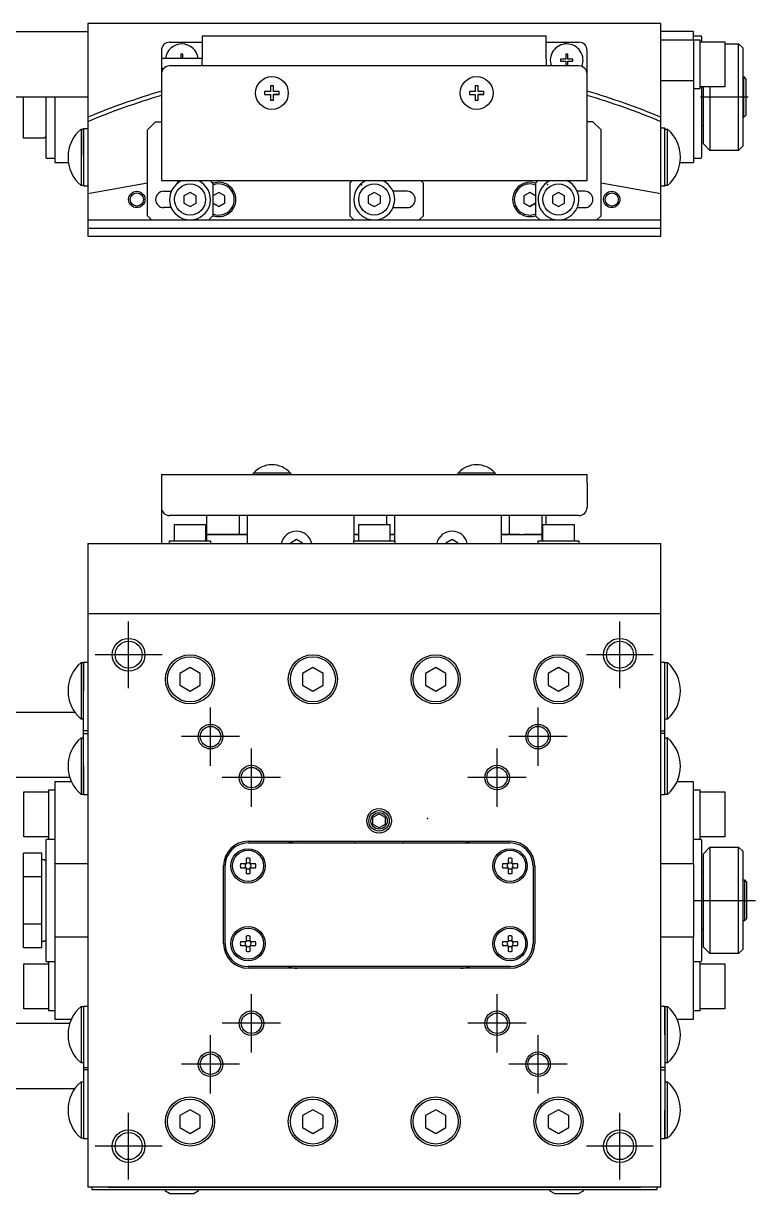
# Model space of a CAD drawing. Extents: x -77 to 360, y 13 to 289.
# Drawn here: x 123.1 to 212.5, y 140.9 to 283.8 of the extents above; entities that cross this region are included whole.
import ezdxf

# ---------------------------------------------------------------- set-up
doc = ezdxf.new("R2010")
doc.units = 0
doc.header["$LTSCALE"] = 10
doc.linetypes.add('CENTER', pattern=[2, 1.25, -0.25, 0.25, -0.25])
doc.layers.get('0').update_dxf_attribs({"linetype": 'CONTINUOUS'})

# ---------------------------------------------------------------- blocks, each defined once
blk = doc.blocks.new('AID3872')
at = {"color": 7, "linetype": 'CONTINUOUS'}
for p, q in [((165.768389, 186.823396), (166.518389, 187.256408)), ((166.518389, 187.256408), (167.268389, 186.823396)), ((165.768389, 185.95737), (165.768389, 186.823396)), ((166.518389, 185.524357), (165.768389, 185.95737)), ((167.268389, 185.95737), (166.518389, 185.524357)), ((167.268389, 186.823396), (167.268389, 185.95737)), ((150.518389, 183.890383), (182.518389, 183.890383)), ((150.518389, 183.690383), (182.518389, 183.690383)), ((163.518389, 183.890383), (163.518389, 183.690383)), ((169.518389, 183.690383), (169.518389, 183.890383)), ((150.278389, 181.809567), (150.278389, 181.130383)), ((150.758389, 181.130383), (150.758389, 181.809567)), ((182.278389, 181.809567), (182.278389, 181.130383)), ((182.758389, 181.130383), (182.758389, 181.809567)), ((147.518389, 171.390383), (147.518389, 180.890383)), ((147.718389, 171.390383), (147.718389, 180.890383)), ((150.278389, 181.130383), (149.599205, 181.130383)), ((149.599205, 180.650383), (150.278389, 180.650383)), ((150.278389, 180.650383), (150.278389, 179.971198)), ((151.437574, 181.130383), (150.758389, 181.130383)), ((150.758389, 180.650383), (151.437574, 180.650383)), ((150.758389, 179.971198), (150.758389, 180.650383)), ((182.278389, 181.130383), (181.599205, 181.130383)), ((181.599205, 180.650383), (182.278389, 180.650383)), ((182.278389, 180.650383), (182.278389, 179.971198)), ((183.437574, 181.130383), (182.758389, 181.130383)), ((182.758389, 179.971198), (182.758389, 180.650383)), ((182.758389, 180.650383), (183.437574, 180.650383)), ((185.318389, 180.890383), (185.318389, 171.390383)), ((185.518389, 180.890383), (185.518389, 171.390383)), ((150.278389, 171.630383), (149.599205, 171.630383)), ((150.278389, 172.309567), (150.278389, 171.630383)), ((150.758389, 171.630383), (150.758389, 172.309567)), ((151.437574, 171.630383), (150.758389, 171.630383)), ((182.278389, 171.630383), (181.599205, 171.630383)), ((182.278389, 172.309567), (182.278389, 171.630383)), ((182.758389, 171.630383), (182.758389, 172.309567)), ((183.437574, 171.630383), (182.758389, 171.630383)), ((149.599205, 171.150383), (150.278389, 171.150383)), ((150.278389, 171.150383), (150.278389, 170.471198)), ((150.758389, 170.471198), (150.758389, 171.150383)), ((150.758389, 171.150383), (151.437574, 171.150383)), ((181.599205, 171.150383), (182.278389, 171.150383)), ((182.278389, 171.150383), (182.278389, 170.471198)), ((182.758389, 170.471198), (182.758389, 171.150383)), ((182.758389, 171.150383), (183.437574, 171.150383)), ((182.518389, 168.590383), (150.518389, 168.590383)), ((182.518389, 168.390383), (150.518389, 168.390383))]:
    blk.add_line(p, q, dxfattribs=at)
at = {"color": 9, "linetype": 'CONTINUOUS'}
blk.add_circle((166.518389, 186.390383), 1.5, dxfattribs=at)
at = {"color": 7, "linetype": 'CONTINUOUS'}
for centre, radius in [((166.518389, 186.390383), 1.25), ((166.518389, 186.390383), 1), ((150.518389, 180.890383), 2.1), ((182.518389, 180.890383), 2.1), ((150.518389, 180.890383), 1.9), ((182.518389, 180.890383), 1.9), ((150.518389, 171.390383), 2.1), ((150.518389, 171.390383), 1.9), ((182.518389, 171.390383), 2.1), ((182.518389, 171.390383), 1.9)]:
    blk.add_circle(centre, radius, dxfattribs=at)
for centre, radius, start, end in [((150.518389, 180.890383), 3, 90, 180), ((150.518389, 180.890383), 2.8, 90, 180), ((156.518389, 180.890383), 3, 90, 111.03947), ((176.518389, 180.890383), 3, 68.96053, 90), ((182.518389, 180.890383), 3, 0, 90), ((182.518389, 180.890383), 2.8, 0, 90), ((150.518389, 180.890383), 0.95, 75.36671, 104.63329), ((182.518389, 180.890383), 0.95, 75.36671, 104.63329), ((150.518389, 180.890383), 0.95, 165.36671, 194.63329), ((150.518389, 180.890383), 0.364721, 138.849633, 221.150367), ((150.518389, 180.890383), 0.364721, 48.849633, 131.150367), ((150.518389, 180.890383), 0.364721, 228.849633, 311.150367), ((150.518389, 180.890383), 0.364721, 318.849633, 41.150367), ((150.518389, 180.890383), 0.95, 345.36671, 14.63329), ((182.518389, 180.890383), 0.95, 165.36671, 194.63329), ((182.518389, 180.890383), 0.364721, 138.849633, 221.150367), ((182.518389, 180.890383), 0.364721, 48.849633, 131.150367), ((182.518389, 180.890383), 0.364721, 228.849633, 311.150367), ((182.518389, 180.890383), 0.364721, 318.849633, 41.150367), ((182.518389, 180.890383), 0.95, 345.36671, 14.63329), ((150.518389, 180.890383), 0.95, 255.36671, 284.63329), ((182.518389, 180.890383), 0.95, 255.36671, 284.63329), ((150.518389, 171.390383), 0.95, 165.36671, 194.63329), ((150.518389, 171.390383), 0.364721, 138.849633, 221.150367), ((150.518389, 171.390383), 0.95, 75.36671, 104.63329), ((150.518389, 171.390383), 0.364721, 48.849633, 131.150367), ((150.518389, 171.390383), 0.364721, 318.849633, 41.150367), ((150.518389, 171.390383), 0.95, 345.36671, 14.63329), ((182.518389, 171.390383), 0.95, 165.36671, 194.63329), ((182.518389, 171.390383), 0.364721, 138.849633, 221.150367), ((182.518389, 171.390383), 0.95, 75.36671, 104.63329), ((182.518389, 171.390383), 0.364721, 48.849633, 131.150367), ((182.518389, 171.390383), 0.364721, 318.849633, 41.150367), ((182.518389, 171.390383), 0.95, 345.36671, 14.63329), ((150.518389, 171.390383), 3, 180, 270), ((150.518389, 171.390383), 2.8, 180, 270), ((150.518389, 171.390383), 0.364721, 228.849633, 311.150367), ((150.518389, 171.390383), 0.95, 255.36671, 284.63329), ((182.518389, 171.390383), 0.364721, 228.849633, 311.150367), ((182.518389, 171.390383), 0.95, 255.36671, 284.63329), ((182.518389, 171.390383), 2.8, 270, 0), ((182.518389, 171.390383), 3, 270, 0), ((156.518389, 171.390383), 3, 248.96053, 270), ((176.518389, 171.390383), 3, 270, 291.03947)]:
    blk.add_arc(centre, radius, start, end, dxfattribs=at)

msp = doc.modelspace()

# ---------------------------------------------------------------- linework, layer by layer
at = {"color": 7, "linetype": 'CONTINUOUS'}
for p, q in [((130.92941, 283.767063), (130.92941, 257.767063)), ((200.92941, 283.767063), (130.92941, 283.767063)), ((200.92941, 257.767063), (200.92941, 283.767063)), ((110.92941, 282.767063), (130.92941, 282.767063)), ((144.92941, 282.267063), (186.92941, 282.267063)), ((144.92941, 282.267063), (144.92941, 282.173371)), ((144.92941, 282.173371), (144.92941, 280.298024)), ((186.92941, 282.173371), (186.92941, 282.267063)), ((186.92941, 280.298024), (186.92941, 282.173371)), ((204.92941, 282.767063), (200.92941, 282.767063)), ((200.92941, 281.767063), (204.92941, 281.767063)), ((204.92941, 281.767063), (204.92941, 282.767063)), ((204.92941, 282.267063), (205.72941, 282.267063)), ((204.92941, 281.767063), (204.92941, 266.767063)), ((204.92941, 281.767063), (205.72941, 281.767063)), ((205.72941, 275.767063), (205.72941, 281.767063)), ((205.72941, 281.517063), (208.72941, 281.517063)), ((205.92941, 281.517063), (205.92941, 282.067063)), ((208.72941, 281.517063), (208.72941, 276.017063)), ((139.92941, 280.467063), (139.92941, 264.567063)), ((140.92941, 281.467063), (144.92941, 281.467063)), ((144.92941, 280.298024), (144.92941, 279.391716)), ((186.92941, 281.467063), (190.92941, 281.467063)), ((186.92941, 279.391716), (186.92941, 280.298024)), ((191.92941, 265.567063), (191.92941, 280.467063)), ((208.72941, 281.267063), (210.42941, 281.267063)), ((210.42941, 268.267063), (210.42941, 281.267063)), ((210.42941, 281.267063), (210.92941, 280.767063)), ((210.92941, 280.767063), (210.92941, 268.767063)), ((144.92941, 279.467063), (139.92941, 279.467063)), ((142.30441, 280.017063), (142.30441, 279.467063)), ((142.55441, 280.017063), (142.30441, 280.017063)), ((142.55441, 279.467063), (142.55441, 280.017063)), ((144.92941, 278.567063), (144.92941, 279.391716)), ((186.92941, 279.391716), (186.92941, 278.567063)), ((188.67941, 279.392063), (188.67941, 279.142063)), ((189.30441, 279.392063), (188.67941, 279.392063)), ((188.67941, 279.142063), (189.30441, 279.142063)), ((189.30441, 280.017063), (189.30441, 279.392063)), ((189.55441, 280.017063), (189.30441, 280.017063)), ((189.30441, 279.142063), (189.30441, 278.567063)), ((189.55441, 279.392063), (189.55441, 280.017063)), ((190.17941, 279.392063), (189.55441, 279.392063)), ((189.55441, 279.142063), (190.17941, 279.142063)), ((189.55441, 278.567063), (189.55441, 279.142063)), ((190.17941, 279.142063), (190.17941, 279.392063)), ((140.215267, 278.267063), (139.92941, 278.267063)), ((139.92941, 278.267063), (140.215267, 278.267063)), ((190.92941, 278.567063), (140.92941, 278.567063)), ((210.929429, 277.267063), (211.02941, 277.267063)), ((211.02941, 277.267063), (211.02941, 272.267063)), ((211.02941, 277.267063), (211.27941, 277.017063)), ((153.60941, 276.153425), (153.24941, 276.153425)), ((153.24941, 276.153425), (153.24941, 275.447063)), ((153.60941, 275.447063), (153.60941, 276.153425)), ((178.60941, 276.153425), (178.24941, 276.153425)), ((178.24941, 276.153425), (178.24941, 275.447063)), ((178.60941, 275.447063), (178.60941, 276.153425)), ((204.92941, 276.767063), (200.92941, 276.767063)), ((208.72941, 276.017063), (205.72941, 276.017063)), ((205.92941, 267.467063), (205.92941, 276.017063)), ((206.12941, 269.067063), (206.12941, 276.017063)), ((206.92941, 276.017063), (206.92941, 274.767063)), ((211.27941, 277.017063), (211.32941, 276.967063)), ((211.32941, 272.567063), (211.32941, 276.967063)), ((130.92941, 274.767063), (110.92941, 274.767063)), ((123.07941, 269.767063), (123.07941, 274.767063)), ((125.82941, 274.767063), (125.82941, 267.417063)), ((126.92941, 274.767063), (126.92941, 266.767063)), ((152.543048, 275.447063), (152.543048, 275.087063)), ((153.24941, 275.447063), (152.543048, 275.447063)), ((152.543048, 275.087063), (153.24941, 275.087063)), ((152.543048, 275.087063), (153.24941, 275.087063)), ((153.24941, 275.087063), (153.24941, 274.380702)), ((153.24941, 274.380702), (153.60941, 274.380702)), ((154.315771, 275.447063), (153.60941, 275.447063)), ((153.60941, 275.087063), (154.315771, 275.087063)), ((153.60941, 274.380702), (153.60941, 275.087063)), ((154.315771, 275.087063), (153.60941, 275.087063)), ((154.315771, 275.087063), (154.315771, 275.447063)), ((177.543048, 275.447063), (177.543048, 275.087063)), ((178.24941, 275.447063), (177.543048, 275.447063)), ((177.543048, 275.087063), (178.24941, 275.087063)), ((177.543048, 275.087063), (178.24941, 275.087063)), ((178.24941, 275.087063), (178.24941, 274.380702)), ((178.24941, 274.380702), (178.60941, 274.380702)), ((179.315771, 275.447063), (178.60941, 275.447063)), ((178.60941, 275.087063), (179.315771, 275.087063)), ((178.60941, 274.380702), (178.60941, 275.087063)), ((179.315771, 275.087063), (178.60941, 275.087063)), ((179.315771, 275.087063), (179.315771, 275.447063)), ((205.72941, 275.767063), (204.92941, 275.767063)), ((206.92941, 274.767063), (206.92941, 274.499238)), ((206.92941, 274.499238), (206.92941, 268.267063)), ((139.229409, 271.767063), (138.229409, 270.767063)), ((139.229409, 271.767063), (139.92941, 271.767063)), ((192.62941, 271.767063), (191.92941, 271.767063)), ((192.62941, 271.767063), (193.62941, 270.767063)), ((211.02941, 272.267063), (210.929429, 272.267063)), ((211.27941, 272.517063), (211.02941, 272.267063)), ((211.32941, 272.567063), (211.27941, 272.517063)), ((130.12941, 270.866294), (130.42941, 270.866294)), ((130.42941, 270.916294), (130.92941, 270.916294)), ((130.42941, 270.911497), (130.42941, 270.916294)), ((130.42941, 267.696958), (130.42941, 270.911497)), ((130.42941, 270.849616), (130.42941, 263.916294)), ((138.229409, 260.267063), (138.229409, 270.767063)), ((193.62941, 260.267063), (193.62941, 270.767063)), ((201.42941, 270.957063), (200.92941, 270.957063)), ((201.42941, 270.916101), (201.42941, 270.957118)), ((201.42941, 263.916487), (201.42941, 270.916294)), ((201.42941, 270.916101), (201.42941, 270.884592)), ((201.42941, 270.866294), (201.42941, 270.884592)), ((201.42941, 270.866294), (201.72941, 270.866294)), ((201.72941, 263.966294), (201.72941, 270.866294)), ((206.12941, 271.267063), (205.92941, 271.267063)), ((125.32941, 269.767063), (123.07941, 269.767063)), ((125.62941, 269.767063), (125.32941, 269.767063)), ((125.82941, 269.967063), (125.62941, 269.767063)), ((206.92941, 268.267063), (206.12941, 269.067063)), ((210.92941, 268.767063), (210.42941, 268.267063)), ((126.92941, 267.267063), (125.97941, 267.267063)), ((205.72941, 267.267063), (204.92941, 267.267063)), ((210.42941, 268.267063), (206.92941, 268.267063)), ((126.92941, 266.767063), (128.576284, 266.767063)), ((203.282535, 266.767063), (204.92941, 266.767063)), ((139.92941, 264.567063), (191.92941, 264.567063)), ((146.229409, 264.267063), (145.929409, 264.567063)), ((162.92941, 264.267063), (163.22941, 264.567063)), ((171.62941, 264.567063), (171.92941, 264.267063)), ((185.62941, 264.267063), (185.92941, 264.567063)), ((191.92941, 264.567063), (191.92941, 265.567063)), ((130.42941, 263.966294), (130.12941, 263.966294)), ((130.42941, 263.916294), (130.92941, 263.916294)), ((130.92941, 263.003793), (138.229409, 264.29098)), ((140.229409, 263.267063), (141.138122, 263.267063)), ((143.42941, 263.133089), (142.67941, 262.700076)), ((144.17941, 262.700076), (143.42941, 263.133089)), ((146.229409, 264.267063), (146.229409, 260.267063)), ((146.92941, 263.133089), (146.229409, 262.728943)), ((147.67941, 262.700076), (146.92941, 263.133089)), ((162.92941, 264.267063), (162.92941, 260.267063)), ((165.92941, 263.133089), (165.17941, 262.700076)), ((166.67941, 262.700076), (165.92941, 263.133089)), ((169.92941, 263.267063), (168.220697, 263.267063)), ((171.92941, 260.267063), (171.92941, 264.267063)), ((184.92941, 263.133089), (184.17941, 262.700076)), ((185.62941, 262.728943), (184.92941, 263.133089)), ((185.62941, 264.267063), (185.62941, 260.267063)), ((188.42941, 263.133089), (187.67941, 262.700076)), ((189.17941, 262.700076), (188.42941, 263.133089)), ((191.62941, 263.267063), (190.720697, 263.267063)), ((193.62941, 264.29098), (200.92941, 263.003793)), ((201.42941, 263.875525), (200.92941, 263.875525)), ((201.42941, 263.87547), (201.42941, 263.966294)), ((201.72941, 263.966294), (201.42941, 263.966294)), ((201.42941, 263.875525), (201.42941, 263.916487)), ((142.67941, 262.700076), (142.67941, 261.83405)), ((142.67941, 261.83405), (143.42941, 261.401038)), ((143.42941, 261.401038), (144.17941, 261.83405)), ((144.17941, 261.83405), (144.17941, 262.700076)), ((146.229409, 261.805183), (146.92941, 261.401038)), ((146.92941, 261.401038), (146.229409, 261.805183)), ((146.92941, 261.401038), (147.67941, 261.83405)), ((147.67941, 261.83405), (146.92941, 261.401038)), ((147.67941, 261.83405), (147.67941, 262.700076)), ((165.17941, 262.700076), (165.17941, 261.83405)), ((165.17941, 261.83405), (165.92941, 261.401038)), ((165.92941, 261.401038), (166.67941, 261.83405)), ((166.67941, 261.83405), (166.67941, 262.700076)), ((184.17941, 262.700076), (184.17941, 261.83405)), ((184.17941, 261.83405), (184.92941, 261.401038)), ((184.92941, 261.401038), (184.17941, 261.83405)), ((184.92941, 261.401038), (185.62941, 261.805183)), ((185.62941, 261.805183), (184.92941, 261.401038)), ((187.67941, 262.700076), (187.67941, 261.83405)), ((187.67941, 261.83405), (188.42941, 261.401038)), ((188.42941, 261.401038), (189.17941, 261.83405)), ((189.17941, 261.83405), (189.17941, 262.700076)), ((138.229409, 260.267063), (138.729409, 259.767063)), ((141.138122, 261.267063), (140.229409, 261.267063)), ((145.729409, 259.767063), (146.229409, 260.267063)), ((163.42941, 259.767063), (162.92941, 260.267063)), ((168.220697, 261.267063), (169.92941, 261.267063)), ((171.92941, 260.267063), (171.42941, 259.767063)), ((186.12941, 259.767063), (185.62941, 260.267063)), ((190.720697, 261.267063), (191.62941, 261.267063)), ((193.62941, 260.267063), (193.12941, 259.767063)), ((130.92941, 259.767063), (200.92941, 259.767063)), ((130.92941, 258.767063), (200.92941, 258.767063)), ((130.92941, 257.767063), (200.92941, 257.767063)), ((139.92941, 228.670361), (191.92941, 228.670361)), ((139.92941, 228.670361), (139.92941, 227.670361)), ((151.17941, 228.670361), (151.17941, 228.854675)), ((152.415508, 229.693835), (152.417892, 229.688949)), ((154.44093, 229.688949), (154.443312, 229.693835)), ((154.44093, 229.688949), (154.443312, 229.693835)), ((155.67941, 228.854675), (155.67941, 228.670361)), ((176.17941, 228.670361), (176.17941, 228.854675)), ((177.415508, 229.693835), (177.417892, 229.688949)), ((179.44093, 229.688949), (179.443312, 229.693835)), ((179.44093, 229.688949), (179.443312, 229.693835)), ((180.67941, 228.854675), (180.67941, 228.670361)), ((191.92941, 227.670361), (191.92941, 228.670361)), ((139.92941, 227.670361), (139.92941, 224.670361)), ((191.92941, 227.670361), (191.92941, 224.670361)), ((139.92941, 224.670361), (139.92941, 220.270361)), ((190.92941, 223.670361), (140.92941, 223.670361)), ((145.42941, 223.670361), (145.42941, 221.370361)), ((149.42941, 223.670361), (149.42941, 221.370361)), ((150.42941, 221.370361), (150.42941, 223.670361)), ((163.42941, 223.670361), (163.42941, 221.370361)), ((167.42941, 223.670361), (167.42941, 222.570361)), ((168.42941, 221.370361), (168.42941, 223.670361)), ((181.42941, 223.670361), (181.42941, 221.370361)), ((182.42941, 221.370361), (182.42941, 223.670361)), ((186.42941, 221.370361), (186.42941, 223.670361)), ((186.92941, 222.570361), (186.92941, 223.670361)), ((141.52941, 222.570361), (145.32941, 222.570361)), ((141.52941, 220.570361), (141.52941, 222.570361)), ((145.32941, 222.570361), (145.32941, 220.570361)), ((164.02941, 222.570361), (167.82941, 222.570361)), ((164.02941, 220.570361), (164.02941, 222.570361)), ((167.82941, 222.570361), (167.82941, 220.570361)), ((186.52941, 222.570361), (190.32941, 222.570361)), ((186.52941, 220.570361), (186.52941, 222.570361)), ((190.32941, 222.570361), (190.32941, 220.570361)), ((130.92941, 220.270361), (130.92941, 141.670361)), ((130.92941, 220.270361), (200.92941, 220.270361)), ((140.92941, 220.570361), (145.92941, 220.570361)), ((140.92941, 220.270361), (140.92941, 220.570361)), ((150.42941, 221.370361), (145.42941, 221.370361)), ((145.42941, 221.370361), (149.42941, 221.370361)), ((145.42941, 221.370361), (145.42941, 220.570361)), ((145.92941, 220.570361), (145.92941, 220.270361)), ((149.42941, 221.370361), (150.42941, 221.370361)), ((150.42941, 220.270361), (150.42941, 221.370361)), ((156.42941, 220.736387), (155.67941, 220.303375)), ((155.67941, 220.303375), (155.67941, 220.270361)), ((157.17941, 220.303375), (156.42941, 220.736387)), ((157.17941, 220.270361), (157.17941, 220.303375)), ((164.02941, 221.370361), (163.42941, 221.370361)), ((163.42941, 221.370361), (164.02941, 221.370361)), ((163.42941, 221.370361), (163.42941, 220.570361)), ((163.42941, 220.570361), (168.42941, 220.570361)), ((163.42941, 220.270361), (163.42941, 220.570361)), ((168.42941, 221.370361), (167.82941, 221.370361)), ((167.82941, 221.370361), (168.42941, 221.370361)), ((168.42941, 220.570361), (168.42941, 221.370361)), ((168.42941, 220.570361), (168.42941, 220.270361)), ((175.42941, 220.736387), (174.67941, 220.303375)), ((174.67941, 220.303375), (174.67941, 220.270361)), ((176.17941, 220.303375), (175.42941, 220.736387)), ((176.17941, 220.270361), (176.17941, 220.303375)), ((183.67941, 221.370361), (181.42941, 221.370361)), ((181.42941, 221.370361), (182.42941, 221.370361)), ((181.42941, 221.370361), (181.42941, 220.270361)), ((182.42941, 221.370361), (186.42941, 221.370361)), ((186.42941, 221.370361), (184.17941, 221.370361)), ((185.92941, 220.570361), (190.92941, 220.570361)), ((185.92941, 220.270361), (185.92941, 220.570361)), ((186.42941, 220.570361), (186.42941, 221.370361)), ((190.92941, 220.570361), (190.92941, 220.270361)), ((200.92941, 141.670361), (200.92941, 220.270361)), ((200.92941, 211.670361), (130.92941, 211.670361)), ((130.12941, 205.720363), (130.42941, 205.720363)), ((130.42941, 202.270363), (130.42941, 205.770363)), ((130.42941, 205.770363), (130.92941, 205.770363)), ((130.42941, 205.720363), (130.42941, 202.270363)), ((143.42941, 205.113737), (142.17941, 204.392049)), ((142.17941, 204.392049), (142.17941, 202.948673)), ((144.67941, 204.392049), (143.42941, 205.113737)), ((144.67941, 202.948673), (144.67941, 204.392049)), ((158.42941, 205.113737), (157.17941, 204.392049)), ((157.17941, 204.392049), (157.17941, 202.948673)), ((159.67941, 204.392049), (158.42941, 205.113737)), ((159.67941, 202.948673), (159.67941, 204.392049)), ((173.42941, 205.113737), (172.17941, 204.392049)), ((172.17941, 204.392049), (172.17941, 202.948673)), ((174.67941, 204.392049), (173.42941, 205.113737)), ((174.67941, 202.948673), (174.67941, 204.392049)), ((188.42941, 205.113737), (187.17941, 204.392049)), ((187.17941, 204.392049), (187.17941, 202.948673)), ((189.67941, 204.392049), (188.42941, 205.113737)), ((189.67941, 202.948673), (189.67941, 204.392049)), ((200.92941, 205.770363), (201.42941, 205.770363)), ((201.42941, 202.270363), (201.42941, 205.770363)), ((201.42941, 202.270363), (201.42941, 205.720363)), ((201.42941, 205.720363), (201.72941, 205.720363)), ((142.17941, 202.948673), (143.42941, 202.226985)), ((143.42941, 202.226985), (144.67941, 202.948673)), ((157.17941, 202.948673), (158.42941, 202.226985)), ((158.42941, 202.226985), (159.67941, 202.948673)), ((172.17941, 202.948673), (173.42941, 202.226985)), ((173.42941, 202.226985), (174.67941, 202.948673)), ((187.17941, 202.948673), (188.42941, 202.226985)), ((188.42941, 202.226985), (189.67941, 202.948673)), ((130.42941, 198.370363), (130.42941, 202.270363)), ((201.42941, 198.370363), (201.42941, 202.270363)), ((112.979412, 199.670361), (129.352166, 199.670361)), ((130.42941, 198.820363), (130.12941, 198.820363)), ((201.72941, 198.820363), (201.42941, 198.820363)), ((130.42941, 197.370363), (130.42941, 198.370363)), ((201.42941, 197.370363), (201.42941, 198.370363)), ((130.129412, 196.520363), (130.429412, 196.520363)), ((130.42941, 196.070363), (130.42941, 197.070363)), ((130.42941, 193.070363), (130.42941, 196.070363)), ((201.42941, 196.070363), (201.42941, 197.070363)), ((201.42941, 196.520363), (201.72941, 196.520363)), ((201.42941, 193.070363), (201.42941, 196.070363)), ((130.42941, 189.570363), (130.42941, 193.070363)), ((130.429412, 193.070363), (130.429412, 189.620363)), ((201.42941, 189.570363), (201.42941, 193.070363)), ((201.42941, 189.620363), (201.42941, 193.070363)), ((128.751716, 191.670361), (118.329412, 191.670361)), ((126.12941, 190.170361), (126.12941, 184.170361)), ((126.12941, 190.170361), (126.92941, 190.170361)), ((128.948192, 191.170361), (126.92941, 191.170361)), ((126.92941, 191.170361), (126.92941, 181.170361)), ((204.92941, 191.170361), (202.91063, 191.170361)), ((204.92941, 181.170361), (204.92941, 191.170361)), ((204.92941, 190.170361), (205.72941, 190.170361)), ((205.72941, 184.170361), (205.72941, 190.170361)), ((123.12941, 184.420361), (123.12941, 189.920361)), ((123.12941, 189.920361), (126.12941, 189.920361)), ((130.429412, 189.620363), (130.129412, 189.620363)), ((130.92941, 189.570363), (130.42941, 189.570363)), ((201.42941, 189.570363), (200.92941, 189.570363)), ((201.72941, 189.620363), (201.42941, 189.620363)), ((205.72941, 189.920361), (208.72941, 189.920361)), ((208.72941, 189.920361), (208.72941, 184.420361)), ((126.12941, 184.420361), (123.12941, 184.420361)), ((208.72941, 184.420361), (205.72941, 184.420361)), ((125.82941, 184.020361), (125.82941, 176.670361)), ((125.97941, 184.170361), (126.92941, 184.170361)), ((204.92941, 184.170361), (205.72941, 184.170361)), ((205.92941, 176.670361), (205.92941, 183.970361)), ((206.12941, 182.370361), (206.92941, 183.170361)), ((206.92941, 183.170361), (206.92941, 176.670361)), ((206.92941, 183.170361), (210.42941, 183.170361)), ((210.42941, 170.170361), (210.42941, 183.170361)), ((210.42941, 183.170361), (210.92941, 182.670361)), ((125.32941, 182.443865), (123.07941, 182.443865)), ((123.07941, 179.557113), (123.07941, 182.443865)), ((125.32941, 181.000489), (125.32941, 182.443865)), ((125.32941, 181.670361), (125.62941, 181.670361)), ((125.62941, 181.670361), (125.82941, 181.470361)), ((206.12941, 170.970361), (206.12941, 182.370361)), ((210.92941, 182.670361), (210.92941, 170.670361)), ((125.32941, 179.557113), (125.32941, 181.000489)), ((126.92941, 181.170361), (130.92941, 181.170361)), ((126.92941, 181.170361), (126.92941, 172.170361)), ((200.92941, 181.170361), (204.92941, 181.170361)), ((204.92941, 181.170361), (204.92941, 172.170361)), ((205.92941, 180.170361), (206.12941, 180.170361)), ((125.32941, 179.557113), (123.07941, 179.557113)), ((123.07941, 173.783611), (123.07941, 179.557113)), ((125.32941, 176.670361), (125.32941, 179.557113)), ((210.92941, 179.170361), (211.12941, 179.170361)), ((211.12941, 179.170361), (211.37941, 178.920361)), ((211.37941, 178.920361), (211.42941, 178.870361)), ((211.42941, 174.470361), (211.42941, 178.870361)), ((125.32941, 173.783611), (125.32941, 176.670361)), ((125.82941, 176.670361), (125.82941, 169.320361)), ((205.92941, 169.370361), (205.92941, 176.670361)), ((206.92941, 176.670361), (206.92941, 170.170361)), ((211.37941, 174.420361), (211.12941, 174.170361)), ((211.42941, 174.470361), (211.37941, 174.420361)), ((125.32941, 173.783611), (123.07941, 173.783611)), ((123.07941, 170.896859), (123.07941, 173.783611)), ((125.32941, 172.340235), (125.32941, 173.783611)), ((206.12941, 173.170361), (205.92941, 173.170361)), ((211.12941, 174.170361), (210.92941, 174.170361)), ((125.32941, 170.896859), (125.32941, 172.340235)), ((125.62941, 171.670361), (125.32941, 171.670361)), ((125.82941, 171.870361), (125.62941, 171.670361)), ((130.92941, 172.170361), (126.92941, 172.170361)), ((126.92941, 172.170361), (126.92941, 162.170361)), ((204.92941, 172.170361), (200.92941, 172.170361)), ((204.92941, 162.170361), (204.92941, 172.170361)), ((125.32941, 170.896859), (123.07941, 170.896859)), ((206.92941, 170.170361), (206.12941, 170.970361)), ((210.42941, 170.170361), (206.92941, 170.170361)), ((210.92941, 170.670361), (210.42941, 170.170361)), ((123.12941, 163.420361), (123.12941, 168.920361)), ((123.12941, 168.920361), (126.12941, 168.920361)), ((126.92941, 169.170361), (125.97941, 169.170361)), ((126.12941, 169.170361), (126.12941, 163.170361)), ((205.72941, 169.170361), (204.92941, 169.170361)), ((205.72941, 163.170361), (205.72941, 169.170361)), ((205.72941, 168.920361), (208.72941, 168.920361)), ((208.72941, 168.920361), (208.72941, 163.420361)), ((126.12941, 163.420361), (123.12941, 163.420361)), ((126.92941, 163.170361), (126.12941, 163.170361)), ((130.12941, 163.720361), (130.42941, 163.720361)), ((130.42941, 163.770361), (130.42941, 160.270361)), ((130.42941, 163.770361), (130.92941, 163.770361)), ((130.42941, 163.720361), (130.42941, 160.270361)), ((200.92941, 163.770361), (201.42941, 163.770361)), ((201.42941, 163.770361), (201.42941, 160.270361)), ((201.42941, 160.270361), (201.42941, 163.720361)), ((201.42941, 163.720361), (201.72941, 163.720361)), ((205.72941, 163.170361), (204.92941, 163.170361)), ((208.72941, 163.420361), (205.72941, 163.420361)), ((110.92941, 161.670361), (128.751714, 161.670361)), ((126.92941, 162.170361), (128.94819, 162.170361)), ((202.91063, 162.170361), (204.92941, 162.170361)), ((130.42941, 160.270361), (130.42941, 157.270361)), ((201.42941, 160.270361), (201.42941, 157.270361)), ((130.42941, 157.270361), (130.42941, 156.270361)), ((201.42941, 157.270361), (201.42941, 156.270361)), ((130.42941, 156.820361), (130.12941, 156.820361)), ((130.42941, 155.970361), (130.42941, 154.970361)), ((201.72941, 156.820361), (201.42941, 156.820361)), ((201.42941, 156.270361), (201.42941, 155.970361)), ((201.42941, 155.970361), (201.42941, 154.970361)), ((130.12941, 154.520361), (130.42941, 154.520361)), ((130.42941, 154.970361), (130.42941, 151.070361)), ((201.42941, 154.970361), (201.42941, 151.070361)), ((201.42941, 154.520361), (201.72941, 154.520361)), ((129.352166, 153.670361), (110.92941, 153.670361)), ((130.42941, 151.070361), (130.42941, 147.570361)), ((130.42941, 151.070361), (130.42941, 147.620361)), ((143.42941, 151.113737), (142.17941, 150.392049)), ((142.17941, 150.392049), (142.17941, 148.948673)), ((144.67941, 150.392049), (143.42941, 151.113737)), ((144.67941, 148.948673), (144.67941, 150.392049)), ((158.42941, 151.113737), (157.17941, 150.392049)), ((157.17941, 150.392049), (157.17941, 148.948673)), ((159.67941, 150.392049), (158.42941, 151.113737)), ((159.67941, 148.948673), (159.67941, 150.392049)), ((173.42941, 151.113737), (172.17941, 150.392049)), ((172.17941, 150.392049), (172.17941, 148.948673)), ((174.67941, 150.392049), (173.42941, 151.113737)), ((174.67941, 148.948673), (174.67941, 150.392049)), ((188.42941, 151.113737), (187.17941, 150.392049)), ((187.17941, 150.392049), (187.17941, 148.948673)), ((189.67941, 150.392049), (188.42941, 151.113737)), ((189.67941, 148.948673), (189.67941, 150.392049)), ((201.42941, 151.070361), (201.42941, 147.570361)), ((201.42941, 147.620361), (201.42941, 151.070361)), ((142.17941, 148.948673), (143.42941, 148.226985)), ((143.42941, 148.226985), (144.67941, 148.948673)), ((157.17941, 148.948673), (158.42941, 148.226985)), ((158.42941, 148.226985), (159.67941, 148.948673)), ((172.17941, 148.948673), (173.42941, 148.226985)), ((173.42941, 148.226985), (174.67941, 148.948673)), ((187.17941, 148.948673), (188.42941, 148.226985)), ((188.42941, 148.226985), (189.67941, 148.948673)), ((130.42941, 147.620361), (130.12941, 147.620361)), ((130.92941, 147.570361), (130.42941, 147.570361)), ((201.42941, 147.570361), (200.92941, 147.570361)), ((201.72941, 147.620361), (201.42941, 147.620361)), ((200.92941, 141.670361), (130.92941, 141.670361)), ((131.42941, 141.670361), (131.42941, 141.370361)), ((133.42941, 141.670361), (198.42941, 141.670361)), ((200.42941, 141.670361), (200.42941, 141.370361)), ((131.42941, 141.370361), (200.42941, 141.370361)), ((140.42941, 141.159037), (140.42941, 141.370361)), ((140.92941, 140.870361), (140.42941, 141.159037)), ((140.92941, 140.870361), (142.42941, 140.870361)), ((142.42941, 140.870361), (143.92941, 140.870361)), ((144.42941, 141.159037), (143.92941, 140.870361)), ((144.42941, 141.370361), (144.42941, 141.159037)), ((187.42941, 141.159037), (187.42941, 141.370361)), ((187.92941, 140.870361), (187.42941, 141.159037)), ((187.92941, 140.870361), (189.42941, 140.870361)), ((189.42941, 140.870361), (190.92941, 140.870361)), ((191.42941, 141.159037), (190.92941, 140.870361)), ((191.42941, 141.370361), (191.42941, 141.159037))]:
    msp.add_line(p, q, dxfattribs=at)
at = {"color": 4, "linetype": 'CENTER'}
for p, q in [((211.60441, 274.767063), (205.75441, 274.767063)), ((135.92941, 202.590361), (135.92941, 210.750361)), ((195.92941, 202.590361), (195.92941, 210.750361)), ((140.00941, 206.670361), (131.84941, 206.670361)), ((200.00941, 206.670361), (191.84941, 206.670361)), ((145.92941, 193.110361), (145.92941, 200.230361)), ((185.92941, 193.110361), (185.92941, 200.230361)), ((149.48941, 196.670361), (142.36941, 196.670361)), ((189.48941, 196.670361), (182.36941, 196.670361)), ((150.92941, 188.110361), (150.92941, 195.230361)), ((180.92941, 188.110361), (180.92941, 195.230361)), ((154.48941, 191.670361), (147.36941, 191.670361)), ((184.48941, 191.670361), (177.36941, 191.670361)), ((204.85941, 176.670361), (212.49941, 176.670361)), ((150.92941, 158.110361), (150.92941, 165.230361)), ((180.92941, 158.110361), (180.92941, 165.230361)), ((154.48941, 161.670361), (147.36941, 161.670361)), ((184.48941, 161.670361), (177.36941, 161.670361)), ((145.92941, 153.110361), (145.92941, 160.230361)), ((185.92941, 153.110361), (185.92941, 160.230361)), ((149.48941, 156.670361), (142.36941, 156.670361)), ((189.48941, 156.670361), (182.36941, 156.670361)), ((135.92941, 142.590361), (135.92941, 150.750361)), ((195.92941, 142.590361), (195.92941, 150.750361)), ((140.00941, 146.670361), (131.84941, 146.670361)), ((200.00941, 146.670361), (191.84941, 146.670361))]:
    msp.add_line(p, q, dxfattribs=at)
at = {"color": 4, "linetype": 'CONTINUOUS'}
for p, q in [((130.12941, 270.866294), (130.12941, 263.966294)), ((153.42941, 228.854675), (151.17941, 228.854675)), ((155.67941, 228.854675), (153.42941, 228.854675)), ((178.42941, 228.854675), (176.17941, 228.854675)), ((180.67941, 228.854675), (178.42941, 228.854675)), ((130.12941, 205.720363), (130.12941, 202.270363)), ((201.72941, 202.270363), (201.72941, 205.720363)), ((130.12941, 202.270363), (130.12941, 198.820363)), ((201.72941, 198.820363), (201.72941, 202.270363)), ((130.42941, 197.070363), (130.42941, 197.370363)), ((130.92941, 197.370363), (130.42941, 197.370363)), ((200.92941, 197.370363), (201.42941, 197.370363)), ((201.42941, 197.070363), (201.42941, 197.370363)), ((130.129412, 196.520363), (130.129412, 193.070363)), ((130.42941, 197.070363), (130.92941, 197.070363)), ((201.42941, 197.070363), (200.92941, 197.070363)), ((201.72941, 193.070363), (201.72941, 196.520363)), ((130.129412, 193.070363), (130.129412, 189.620363)), ((201.72941, 189.620363), (201.72941, 193.070363)), ((211.12941, 179.170361), (211.12941, 174.170361)), ((130.12941, 163.720361), (130.12941, 160.270361)), ((201.72941, 160.270361), (201.72941, 163.720361)), ((130.12941, 160.270361), (130.12941, 156.820361)), ((201.72941, 156.820361), (201.72941, 160.270361)), ((130.42941, 156.270361), (130.92941, 156.270361)), ((130.42941, 156.270361), (130.42941, 155.970361)), ((130.92941, 155.970361), (130.42941, 155.970361)), ((201.42941, 156.270361), (200.92941, 156.270361)), ((200.92941, 155.970361), (201.42941, 155.970361)), ((130.12941, 154.520361), (130.12941, 151.070361)), ((201.72941, 151.070361), (201.72941, 154.520361)), ((130.12941, 151.070361), (130.12941, 147.620361)), ((201.72941, 147.620361), (201.72941, 151.070361))]:
    msp.add_line(p, q, dxfattribs=at)
at = {"color": 7, "linetype": 'CONTINUOUS'}
for centre, radius in [((153.42941, 275.267063), 2), ((178.42941, 275.267063), 2), ((136.92941, 262.267063), 0.8), ((143.42941, 262.267063), 1.9), ((165.92941, 262.267063), 1.9), ((188.42941, 262.267063), 1.9), ((194.92941, 262.267063), 0.8), ((135.92941, 206.670361), 1.65), ((195.92941, 206.670361), 1.65), ((143.42941, 203.670361), 3), ((143.42941, 203.670361), 2.75), ((158.42941, 203.670361), 3), ((158.42941, 203.670361), 2.75), ((173.42941, 203.670361), 3), ((173.42941, 203.670361), 2.75), ((188.42941, 203.670361), 3), ((188.42941, 203.670361), 2.75), ((145.92941, 196.670361), 1.25), ((185.92941, 196.670361), 1.25), ((150.92941, 191.670361), 1.25), ((180.92941, 191.670361), 1.25), ((150.92941, 161.670361), 1.25), ((180.92941, 161.670361), 1.25), ((145.92941, 156.670361), 1.25), ((185.92941, 156.670361), 1.25), ((143.42941, 149.670361), 3), ((143.42941, 149.670361), 2.75), ((158.42941, 149.670361), 3), ((158.42941, 149.670361), 2.75), ((173.42941, 149.670361), 3), ((173.42941, 149.670361), 2.75), ((188.42941, 149.670361), 3), ((188.42941, 149.670361), 2.75), ((135.92941, 146.670361), 1.65), ((195.92941, 146.670361), 1.65)]:
    msp.add_circle(centre, radius, dxfattribs=at)
at = {"color": 4, "linetype": 'CONTINUOUS'}
for centre, radius in [((136.92941, 262.267063), 1), ((194.92941, 262.267063), 1), ((135.92941, 206.670361), 2), ((195.92941, 206.670361), 2), ((145.92941, 196.670361), 1.5), ((185.92941, 196.670361), 1.5), ((150.92941, 191.670361), 1.5), ((180.92941, 191.670361), 1.5), ((150.92941, 161.670361), 1.5), ((180.92941, 161.670361), 1.5), ((145.92941, 156.670361), 1.5), ((185.92941, 156.670361), 1.5), ((135.92941, 146.670361), 2), ((195.92941, 146.670361), 2)]:
    msp.add_circle(centre, radius, dxfattribs=at)
at = {"color": 7, "linetype": 'CONTINUOUS'}
for centre, radius, start, end in [((205.72941, 282.067063), 0.2, 0, 90), ((140.92941, 280.467063), 1, 90, 180), ((142.42941, 279.267063), 2, 90, 174.26083), ((142.42941, 279.267063), 2, 5.73917, 90), ((189.42941, 279.267063), 2, 90, 200.487315), ((189.42941, 279.267063), 2, 337.579293, 90), ((190.92941, 280.467063), 1, 0, 90), ((140.92941, 277.567063), 1, 90, 180), ((190.92941, 277.567063), 1, 0, 90), ((165.92941, 187.767063), 91.5, 106.508226, 112.489472), ((165.92941, 187.767063), 91, 106.60155, 112.619865), ((165.92941, 187.767063), 91.5, 67.510528, 73.491774), ((165.92941, 187.767063), 91, 67.380135, 73.39845), ((133.048941, 267.416294), 4.519531, 130.239266, 229.760734), ((198.809878, 267.416294), 4.519531, 310.239266, 49.760734), ((125.97941, 267.417063), 0.15, 180, 270), ((205.72941, 267.467063), 0.2, 270, 0), ((143.42941, 262.267063), 2.5, 113.073918, 66.926082), ((146.92941, 262.267063), 2.1, 0, 109.471223), ((165.92941, 262.267063), 2.5, 113.073918, 66.926082), ((184.92941, 262.267063), 2.1, 70.528779, 289.471221), ((188.42941, 262.267063), 2.5, 113.073918, 66.926082), ((140.229409, 262.267063), 1, 90, 270), ((146.92941, 262.267063), 1.9, 248.381725, 111.618275), ((169.92941, 262.267063), 1, 270, 90), ((184.92941, 262.267063), 1.9, 68.381728, 180), ((191.62941, 262.267063), 1, 270, 90), ((146.92941, 262.267063), 2.1, 250.528777, 0), ((184.92941, 262.267063), 1.9, 180, 291.618272), ((153.42941, 226.870361), 3, 41.409622, 138.590365), ((178.42941, 226.870361), 3, 41.409622, 138.590365), ((140.92941, 224.670361), 1, 180, 270), ((190.92941, 224.670361), 1, 270, 0), ((156.42941, 219.870361), 1.9, 12.153197, 167.846803), ((175.42941, 219.870361), 1.9, 12.153197, 167.846803), ((133.048942, 202.270363), 4.519532, 130.239271, 229.760734), ((198.809878, 202.270363), 4.519532, 310.239266, 49.760729), ((133.048942, 193.070363), 4.519532, 130.239237, 229.760734), ((198.80988, 193.070363), 4.519532, 310.239266, 49.760763), ((125.97941, 184.020361), 0.15, 90, 180), ((205.72941, 183.970361), 0.2, 0, 90), ((125.97941, 169.320361), 0.15, 180, 270), ((205.72941, 169.370361), 0.2, 270, 0), ((133.048942, 160.270361), 4.519532, 130.239266, 229.760729), ((198.809878, 160.270361), 4.519532, 310.239271, 49.760734), ((133.048942, 151.070361), 4.519532, 130.239266, 229.760729), ((198.809878, 151.070361), 4.519532, 310.239266, 49.760729)]:
    msp.add_arc(centre, radius, start, end, dxfattribs=at)
at = {"color": 4}
for p in [(141.939423, 264.364821), (164.358256, 264.043963), (187.090797, 264.081512)]:
    msp.add_point(p, dxfattribs=at)
at = {"color": 9}
msp.add_point((172.42941, 186.670361), dxfattribs=at)

# ---------------------------------------------------------------- block references
msp.add_blockref('AID3872', (0, 0))

doc.saveas('drawing.dxf')
